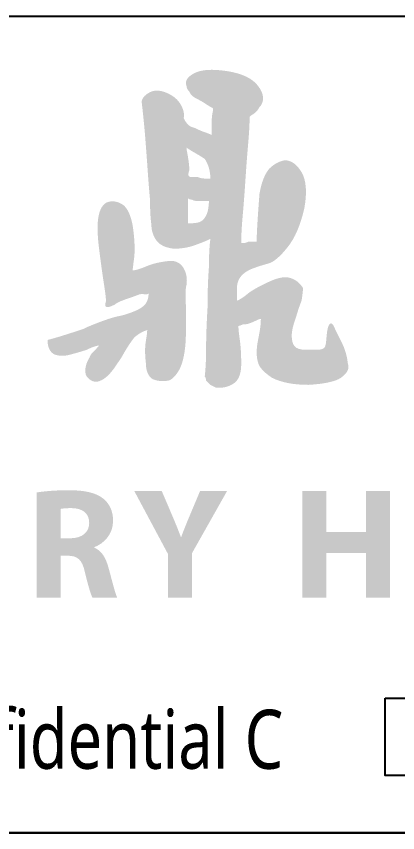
# Model space of a CAD drawing. Header units: millimetres. Extents: x 3272.1 to 3360, y -250.4 to -188.2.
# Drawn here: x 3346.57 to 3348.301, y -240.206 to -236.501 of the extents above; entities that cross this region are included whole.
import ezdxf

# ---------------------------------------------------------------- set-up
doc = ezdxf.new("R2010")
doc.units = ezdxf.units.MM
doc.layers.get('0').update_dxf_attribs({"lineweight": 25})
doc.layers.add('图层 1', color=7, linetype='Continuous')
doc.styles.get("Standard").update_dxf_attribs({"font": 'simplex.shx', "width": 0.8, "height": 4})

# ---------------------------------------------------------------- blocks, each defined once
blk = doc.blocks.new('6')
at = {"layer": '图层 1', "true_color": 0x000099}
h = blk.add_hatch(color=174, dxfattribs=at)
h.dxf.hatch_style = 2
edge = h.paths.add_edge_path()
edge.add_spline(control_points=[(32.564, 5.059), (32.503, 5.059), (32.428, 5.074), (32.338, 5.105), (32.338, 5.105), (32.157, 5.105), (32.157, 5.105), (32.097, 5.105), (32.059, 5.119), (32.044, 5.15), (32.029, 5.179), (32.037, 5.24), (32.067, 5.331), (32.067, 5.421), (32.059, 5.518), (32.044, 5.624), (32.029, 5.729), (32.014, 5.82), (31.999, 5.896), (31.984, 5.97), (31.976, 6.023), (31.976, 6.054), (32.067, 5.992), (32.165, 5.933), (32.27, 5.873), (32.376, 5.811), (32.474, 5.752), (32.564, 5.692), (32.624, 5.602), (32.669, 5.503), (32.699, 5.398), (32.729, 5.292), (32.745, 5.179), (32.745, 5.059), (32.745, 5.059), (32.564, 5.059), (32.564, 5.059)], knot_values=[0, 0, 0, 0, 1, 1, 1, 2, 2, 2, 3, 3, 3, 4, 4, 4, 5, 5, 5, 6, 6, 6, 7, 7, 7, 8, 8, 8, 9, 9, 9, 10, 10, 10, 11, 11, 11, 12, 12, 12, 12], degree=3, periodic=1)
edge = h.paths.add_edge_path()
edge.add_spline(control_points=[(37.173, -0.905), (37.127, -0.367), (36.864, -0.055), (36.75, 0.24), (36.657, 0.485), (36.53, 0.471), (36.49, 0.009), (36.45, -0.453), (36.469, -0.453), (36.027, -0.453), (36.027, -0.453), (35.818, -0.453), (35.818, -0.453), (35.637, -0.453), (35.516, -0.415), (35.456, -0.34), (35.395, -0.266), (35.365, -0.153), (35.365, -0.002), (35.365, 0.15), (35.411, 0.344), (35.501, 0.586), (35.561, 0.796), (35.621, 0.977), (35.682, 1.128), (35.711, 1.309), (35.727, 1.445), (35.727, 1.535), (35.637, 1.686), (35.508, 1.791), (35.343, 1.851), (35.177, 1.912), (34.959, 1.881), (34.688, 1.76), (34.416, 1.641), (34.191, 1.519), (34.01, 1.399), (33.829, 1.248), (33.694, 1.158), (33.603, 1.128), (33.603, 1.128), (33.603, 1.535), (33.603, 1.535), (33.603, 1.686), (33.648, 1.814), (33.739, 1.919), (33.829, 2.025), (33.957, 2.107), (34.123, 2.167), (34.288, 2.229), (34.454, 2.28), (34.62, 2.325), (34.785, 2.371), (34.988, 2.543), (35.23, 2.845), (35.471, 3.147), (35.651, 3.568), (35.773, 4.11), (35.863, 4.622), (35.832, 5.006), (35.682, 5.263), (35.531, 5.518), (35.35, 5.647), (35.14, 5.647), (34.959, 5.616), (34.793, 5.526), (34.642, 5.376), (34.491, 5.195), (34.386, 4.924), (34.326, 4.562), (34.296, 4.17), (34.273, 3.847), (34.259, 3.59), (34.243, 3.334), (34.236, 3.147), (34.236, 3.026), (34.236, 3.026), (34.123, 3.026), (34.123, 3.026), (34.123, 3.026), (33.965, 3.026), (33.965, 3.026), (33.904, 2.995), (33.859, 2.981), (33.829, 2.981), (33.829, 2.981), (33.739, 2.981), (33.739, 2.981), (33.739, 3.221), (33.754, 3.508), (33.784, 3.839), (33.814, 4.17), (33.844, 4.562), (33.874, 5.014), (33.904, 5.466), (33.934, 5.865), (33.965, 6.212), (33.994, 6.557), (34.01, 6.836), (34.01, 7.048), (34.039, 7.076), (34.07, 7.099), (34.1, 7.116), (34.13, 7.13), (34.169, 7.161), (34.214, 7.206), (34.259, 7.251), (34.288, 7.288), (34.304, 7.319), (34.318, 7.348), (34.341, 7.378), (34.371, 7.409), (34.491, 7.59), (34.461, 7.8), (34.281, 8.042), (34.1, 8.283), (33.768, 8.441), (33.287, 8.517), (32.805, 8.591), (32.451, 8.568), (32.225, 8.449), (31.999, 8.328), (31.916, 8.192), (31.976, 8.042), (31.976, 7.981), (32.006, 7.921), (32.067, 7.861), (32.097, 7.771), (32.172, 7.695), (32.293, 7.635), (32.413, 7.574), (32.519, 7.514), (32.608, 7.454), (32.699, 7.393), (32.774, 7.348), (32.835, 7.319), (32.835, 7.288), (32.828, 7.235), (32.812, 7.161), (32.797, 7.085), (32.79, 7.003), (32.79, 6.913), (32.79, 6.913), (32.79, 6.664), (32.79, 6.664), (32.79, 6.664), (32.79, 6.461), (32.79, 6.461), (32.729, 6.49), (32.654, 6.519), (32.564, 6.551), (32.474, 6.58), (32.368, 6.625), (32.248, 6.687), (32.127, 6.715), (32.044, 6.761), (31.999, 6.823), (31.954, 6.881), (31.916, 6.941), (31.886, 7.003), (31.916, 7.122), (31.886, 7.265), (31.796, 7.432), (31.705, 7.596), (31.554, 7.726), (31.344, 7.816), (31.132, 7.906), (30.952, 7.913), (30.802, 7.839), (30.651, 7.762), (30.56, 7.664), (30.531, 7.545), (30.56, 7.302), (30.591, 7.017), (30.622, 6.687), (30.651, 6.354), (30.68, 5.97), (30.712, 5.534), (30.741, 5.096), (30.771, 4.712), (30.802, 4.381), (30.802, 4.05), (30.816, 3.779), (30.847, 3.568), (30.847, 3.388), (30.899, 3.221), (31.005, 3.071), (31.11, 2.921), (31.299, 2.83), (31.57, 2.8), (31.811, 2.8), (32.037, 2.837), (32.248, 2.913), (32.458, 2.989), (32.624, 3.056), (32.745, 3.117), (32.714, 2.876), (32.699, 2.574), (32.699, 2.212), (32.669, 1.822), (32.654, 1.384), (32.654, 0.902), (32.624, 0.389), (32.608, -0.047), (32.608, -0.408), (32.608, -0.769), (32.593, -1.071), (32.564, -1.312), (32.593, -1.342), (32.608, -1.387), (32.608, -1.447), (32.639, -1.478), (32.684, -1.523), (32.745, -1.583), (32.805, -1.612), (32.865, -1.643), (32.925, -1.674), (32.925, -1.674), (33.061, -1.674), (33.061, -1.674), (33.242, -1.674), (33.407, -1.612), (33.558, -1.493), (33.678, -1.372), (33.739, -1.176), (33.739, -0.905), (33.739, -0.604), (33.723, -0.347), (33.694, -0.137), (33.663, 0.073), (33.648, 0.224), (33.648, 0.314), (33.678, 0.314), (33.723, 0.331), (33.784, 0.36), (33.874, 0.36), (33.957, 0.376), (34.033, 0.405), (34.107, 0.435), (34.175, 0.466), (34.236, 0.495), (34.296, 0.525), (34.341, 0.54), (34.371, 0.54), (34.371, 0.45), (34.363, 0.353), (34.349, 0.246), (34.333, 0.141), (34.311, 0.014), (34.281, -0.137), (34.251, -0.289), (34.236, -0.423), (34.236, -0.543), (34.236, -0.664), (34.251, -0.769), (34.281, -0.86), (34.311, -1.01), (34.461, -1.176), (34.733, -1.357), (35.034, -1.507), (35.425, -1.583), (35.908, -1.583), (36.42, -1.552), (36.766, -1.478), (36.947, -1.357), (37.157, -1.206), (37.233, -1.055), (37.173, -0.905)], knot_values=[0, 0, 0, 0, 0.352778, 0.352778, 0.352778, 0.705556, 0.705556, 0.705556, 1.058334, 1.058334, 1.058334, 1.411112, 1.411112, 1.411112, 1.76389, 1.76389, 1.76389, 2.116668, 2.116668, 2.116668, 2.469446, 2.469446, 2.469446, 2.822224, 2.822224, 2.822224, 3.175002, 3.175002, 3.175002, 3.52778, 3.52778, 3.52778, 3.880558, 3.880558, 3.880558, 4.233336, 4.233336, 4.233336, 4.586114, 4.586114, 4.586114, 4.938892, 4.938892, 4.938892, 5.29167, 5.29167, 5.29167, 5.644448, 5.644448, 5.644448, 5.997226, 5.997226, 5.997226, 6.350004, 6.350004, 6.350004, 6.702782, 6.702782, 6.702782, 7.05556, 7.05556, 7.05556, 7.408338, 7.408338, 7.408338, 7.761116, 7.761116, 7.761116, 8.113894, 8.113894, 8.113894, 8.466672, 8.466672, 8.466672, 8.81945, 8.81945, 8.81945, 9.172228, 9.172228, 9.172228, 9.525006, 9.525006, 9.525006, 9.877784, 9.877784, 9.877784, 10.230562, 10.230562, 10.230562, 10.58334, 10.58334, 10.58334, 10.936118, 10.936118, 10.936118, 11.288896, 11.288896, 11.288896, 11.641674, 11.641674, 11.641674, 11.994452, 11.994452, 11.994452, 12.34723, 12.34723, 12.34723, 12.700008, 12.700008, 12.700008, 13.052786, 13.052786, 13.052786, 13.405564, 13.405564, 13.405564, 13.758342, 13.758342, 13.758342, 14.11112, 14.11112, 14.11112, 14.463898, 14.463898, 14.463898, 14.816676, 14.816676, 14.816676, 15.169454, 15.169454, 15.169454, 15.522232, 15.522232, 15.522232, 15.87501, 15.87501, 15.87501, 16.227788, 16.227788, 16.227788, 16.580566, 16.580566, 16.580566, 16.933344, 16.933344, 16.933344, 17.286123, 17.286123, 17.286123, 17.638901, 17.638901, 17.638901, 17.991679, 17.991679, 17.991679, 18.344457, 18.344457, 18.344457, 18.697235, 18.697235, 18.697235, 19.050013, 19.050013, 19.050013, 19.402791, 19.402791, 19.402791, 19.755569, 19.755569, 19.755569, 20.108347, 20.108347, 20.108347, 20.461125, 20.461125, 20.461125, 20.813903, 20.813903, 20.813903, 21.166681, 21.166681, 21.166681, 21.519459, 21.519459, 21.519459, 21.872237, 21.872237, 21.872237, 22.225015, 22.225015, 22.225015, 22.577793, 22.577793, 22.577793, 22.930571, 22.930571, 22.930571, 23.283349, 23.283349, 23.283349, 23.636127, 23.636127, 23.636127, 23.988905, 23.988905, 23.988905, 24.341683, 24.341683, 24.341683, 24.694461, 24.694461, 24.694461, 25.047239, 25.047239, 25.047239, 25.400017, 25.400017, 25.400017, 25.752795, 25.752795, 25.752795, 26.105573, 26.105573, 26.105573, 26.458351, 26.458351, 26.458351, 26.811129, 26.811129, 26.811129, 27.163907, 27.163907, 27.163907, 27.516685, 27.516685, 27.516685, 27.869463, 27.869463, 27.869463, 28.222241, 28.222241, 28.222241, 28.575019, 28.575019, 28.575019, 28.927797, 28.927797, 28.927797, 29.280575, 29.280575, 29.280575, 29.633353, 29.633353, 29.633353, 29.986131, 29.986131, 29.986131, 30.338909, 30.338909, 30.338909, 30.691687, 30.691687, 30.691687, 31.044465, 31.044465, 31.044465, 31.397243, 31.397243, 31.397243, 31.397243], degree=3, periodic=0)
edge.add_line((37.173, -0.905), (37.173, -0.905))
edge = h.paths.add_edge_path()
edge.add_spline(control_points=[(32.677, 4.087), (32.662, 3.983), (32.624, 3.884), (32.564, 3.794), (32.503, 3.703), (32.421, 3.651), (32.315, 3.635), (32.21, 3.621), (32.112, 3.613), (32.022, 3.613), (32.022, 3.613), (32.022, 3.794), (32.022, 3.794), (32.022, 3.794), (32.022, 4.02), (32.022, 4.02), (32.022, 4.02), (32.022, 4.246), (32.022, 4.246), (32.022, 4.246), (32.022, 4.427), (32.022, 4.427), (32.052, 4.396), (32.097, 4.381), (32.157, 4.381), (32.187, 4.351), (32.248, 4.336), (32.338, 4.336), (32.338, 4.336), (32.519, 4.336), (32.519, 4.336), (32.519, 4.336), (32.699, 4.336), (32.699, 4.336), (32.699, 4.277), (32.692, 4.193), (32.677, 4.087)], knot_values=[0, 0, 0, 0, 0.352778, 0.352778, 0.352778, 0.705556, 0.705556, 0.705556, 1.058334, 1.058334, 1.058334, 1.411112, 1.411112, 1.411112, 1.76389, 1.76389, 1.76389, 2.116668, 2.116668, 2.116668, 2.469446, 2.469446, 2.469446, 2.822224, 2.822224, 2.822224, 3.175002, 3.175002, 3.175002, 3.52778, 3.52778, 3.52778, 3.880558, 3.880558, 3.880558, 4.233336, 4.233336, 4.233336, 4.233336], degree=3, periodic=0)
edge.add_line((32.677, 4.087), (32.677, 4.087))
h = blk.add_hatch(color=174, dxfattribs=at)
h.dxf.hatch_style = 2
edge = h.paths.add_edge_path()
edge.add_spline(control_points=[(31.886, 2.167), (31.826, 2.288), (31.666, 2.435), (31.411, 2.406), (31.155, 2.375), (30.906, 2.329), (30.696, 2.238), (30.484, 2.148), (30.334, 2.103), (30.244, 2.103), (30.244, 2.132), (30.258, 2.261), (30.289, 2.487), (30.319, 2.713), (30.311, 3.013), (30.266, 3.391), (30.221, 3.766), (30.122, 4.03), (29.972, 4.182), (29.821, 4.301), (29.663, 4.346), (29.498, 4.317), (29.332, 4.286), (29.219, 4.151), (29.159, 3.91), (29.098, 3.668), (29.098, 3.306), (29.159, 2.826), (29.219, 2.343), (29.272, 1.959), (29.317, 1.673), (29.362, 1.388), (29.384, 1.199), (29.384, 1.108), (29.379, 1.08), (29.367, 1.054), (29.359, 1.027), (29.359, 1.021), (29.36, 1.015), (29.36, 1.01), (29.349, 0.87), (29.491, 0.916), (29.662, 0.998), (29.737, 1.058), (29.84, 1.109), (29.972, 1.153), (30.01, 1.172), (30.043, 1.182), (30.072, 1.189), (30.214, 1.236), (30.348, 1.286), (30.469, 1.334), (30.589, 1.365), (30.696, 1.293), (30.757, 1.354), (30.757, 1.234), (30.726, 1.128), (30.667, 1.038), (30.605, 0.947), (30.486, 0.864), (30.305, 0.789), (30.124, 0.714), (29.958, 0.66), (29.808, 0.631), (29.758, 0.621), (29.716, 0.611), (29.677, 0.602), (29.651, 0.596), (29.624, 0.589), (29.597, 0.579), (29.554, 0.567), (29.517, 0.554), (29.492, 0.541), (29.492, 0.543), (29.492, 0.546), (29.492, 0.548), (29.156, 0.439), (28.77, 0.273), (28.77, 0.273), (28.739, 0.257), (28.711, 0.24), (28.678, 0.224), (28.406, 0.133), (28.173, 0.059), (27.978, -0.002), (27.781, -0.063), (27.624, -0.108), (27.503, -0.137), (27.503, -0.317), (27.548, -0.453), (27.639, -0.543), (27.729, -0.634), (27.894, -0.664), (28.135, -0.634), (28.376, -0.573), (28.587, -0.514), (28.768, -0.453), (28.949, -0.363), (29.085, -0.317), (29.175, -0.317), (29.175, -0.317), (29.13, -0.355), (29.066, -0.427), (29.03, -0.462), (28.992, -0.501), (28.949, -0.543), (28.908, -0.584), (28.876, -0.645), (28.85, -0.714), (28.846, -0.719), (28.842, -0.724), (28.839, -0.73), (28.677, -0.994), (28.706, -1.24), (28.764, -1.313), (28.822, -1.386), (28.964, -1.54), (29.175, -1.462), (29.386, -1.386), (29.57, -1.177), (29.745, -0.905), (29.748, -0.901), (29.752, -0.894), (29.754, -0.89), (29.811, -0.813), (29.867, -0.73), (29.921, -0.634), (30.056, -0.393), (30.184, -0.199), (30.305, -0.047), (30.455, 0.073), (30.591, 0.15), (30.712, 0.179), (30.712, 0.118), (30.696, -0.002), (30.667, -0.182), (30.636, -0.363), (30.636, -0.589), (30.667, -0.86), (30.667, -1.131), (30.741, -1.312), (30.892, -1.402), (31.042, -1.462), (31.209, -1.478), (31.39, -1.447), (31.509, -1.417), (31.63, -1.297), (31.75, -1.086), (31.871, -0.845), (31.939, -0.505), (31.954, -0.07), (31.969, 0.367), (31.969, 0.736), (31.954, 1.038), (31.939, 1.339), (31.946, 1.535), (31.976, 1.625), (32.007, 1.836), (31.976, 2.017), (31.886, 2.167)], knot_values=[0, 0, 0, 0, 0.352778, 0.352778, 0.352778, 0.705556, 0.705556, 0.705556, 1.058334, 1.058334, 1.058334, 1.411112, 1.411112, 1.411112, 1.76389, 1.76389, 1.76389, 2.116668, 2.116668, 2.116668, 2.469446, 2.469446, 2.469446, 2.822224, 2.822224, 2.822224, 3.175002, 3.175002, 3.175002, 3.52778, 3.52778, 3.52778, 3.880558, 3.880558, 3.880558, 4.233336, 4.233336, 4.233336, 4.586114, 4.586114, 4.586114, 4.938892, 4.938892, 4.938892, 5.29167, 5.29167, 5.29167, 5.644448, 5.644448, 5.644448, 5.997226, 5.997226, 5.997226, 6.350004, 6.350004, 6.350004, 6.702782, 6.702782, 6.702782, 7.05556, 7.05556, 7.05556, 7.408338, 7.408338, 7.408338, 7.761116, 7.761116, 7.761116, 8.113894, 8.113894, 8.113894, 8.466672, 8.466672, 8.466672, 8.81945, 8.81945, 8.81945, 9.172228, 9.172228, 9.172228, 9.525006, 9.525006, 9.525006, 9.877784, 9.877784, 9.877784, 10.230562, 10.230562, 10.230562, 10.58334, 10.58334, 10.58334, 10.936118, 10.936118, 10.936118, 11.288896, 11.288896, 11.288896, 11.641674, 11.641674, 11.641674, 11.994452, 11.994452, 11.994452, 12.34723, 12.34723, 12.34723, 12.700008, 12.700008, 12.700008, 13.052786, 13.052786, 13.052786, 13.405564, 13.405564, 13.405564, 13.758342, 13.758342, 13.758342, 14.11112, 14.11112, 14.11112, 14.463898, 14.463898, 14.463898, 14.816676, 14.816676, 14.816676, 15.169454, 15.169454, 15.169454, 15.522232, 15.522232, 15.522232, 15.87501, 15.87501, 15.87501, 16.227788, 16.227788, 16.227788, 16.580566, 16.580566, 16.580566, 16.933344, 16.933344, 16.933344, 17.286123, 17.286123, 17.286123, 17.638901, 17.638901, 17.638901, 17.991679, 17.991679, 17.991679, 18.344457, 18.344457, 18.344457, 18.697235, 18.697235, 18.697235, 18.697235], degree=3, periodic=0)
edge.add_line((31.886, 2.167), (31.886, 2.167))
h = blk.add_hatch(color=174, dxfattribs=at)
h.dxf.hatch_style = 2
edge = h.paths.add_edge_path()
edge.add_spline(control_points=[(27.153, -5.047), (27.402, -5.007), (27.774, -4.975), (28.187, -4.975), (28.696, -4.975), (29.052, -5.052), (29.297, -5.246), (29.501, -5.409), (29.613, -5.648), (29.613, -5.964), (29.613, -6.401), (29.302, -6.703), (29.006, -6.809), (29.006, -6.809), (29.006, -6.824), (29.006, -6.824), (29.246, -6.921), (29.378, -7.15), (29.465, -7.467), (29.571, -7.853), (29.679, -8.3), (29.745, -8.434), (29.745, -8.434), (28.951, -8.434), (28.951, -8.434), (28.894, -8.337), (28.813, -8.057), (28.711, -7.634), (28.619, -7.206), (28.472, -7.089), (28.156, -7.084), (28.156, -7.084), (27.921, -7.084), (27.921, -7.084), (27.921, -7.084), (27.921, -8.434), (27.921, -8.434), (27.921, -8.434), (27.153, -8.434), (27.153, -8.434), (27.153, -8.434), (27.153, -5.047), (27.153, -5.047)], knot_values=[0, 0, 0, 0, 1, 1, 1, 2, 2, 2, 3, 3, 3, 4, 4, 4, 5, 5, 5, 6, 6, 6, 7, 7, 7, 8, 8, 8, 9, 9, 9, 10, 10, 10, 11, 11, 11, 12, 12, 12, 13, 13, 13, 14, 14, 14, 14], degree=3, periodic=1)
edge = h.paths.add_edge_path()
edge.add_spline(control_points=[(27.921, -6.523), (27.921, -6.523), (28.227, -6.523), (28.227, -6.523), (28.615, -6.523), (28.844, -6.33), (28.844, -6.03), (28.844, -5.714), (28.63, -5.556), (28.273, -5.551), (28.085, -5.551), (27.977, -5.566), (27.921, -5.577), (27.921, -5.577), (27.921, -6.523), (27.921, -6.523)], knot_values=[0, 0, 0, 0, 1, 1, 1, 2, 2, 2, 3, 3, 3, 4, 4, 4, 5, 5, 5, 5], degree=3, periodic=1)
h = blk.add_hatch(color=174, dxfattribs=at)
h.dxf.hatch_style = 2
edge = h.paths.add_edge_path()
edge.add_spline(control_points=[(31.38, -8.434), (31.38, -8.434), (31.38, -7.028), (31.38, -7.028), (31.38, -7.028), (30.295, -5), (30.295, -5), (30.295, -5), (31.18, -5), (31.18, -5), (31.18, -5), (31.532, -5.826), (31.532, -5.826), (31.639, -6.076), (31.71, -6.259), (31.797, -6.483), (31.797, -6.483), (31.807, -6.483), (31.807, -6.483), (31.883, -6.27), (31.964, -6.07), (32.067, -5.826), (32.067, -5.826), (32.414, -5), (32.414, -5), (32.414, -5), (33.284, -5), (33.284, -5), (33.284, -5), (32.154, -7.002), (32.154, -7.002), (32.154, -7.002), (32.154, -8.434), (32.154, -8.434), (32.154, -8.434), (31.38, -8.434), (31.38, -8.434)], knot_values=[0, 0, 0, 0, 1, 1, 1, 2, 2, 2, 3, 3, 3, 4, 4, 4, 5, 5, 5, 6, 6, 6, 7, 7, 7, 8, 8, 8, 9, 9, 9, 10, 10, 10, 11, 11, 11, 12, 12, 12, 12], degree=3, periodic=1)
h = blk.add_hatch(color=174, dxfattribs=at)
h.dxf.hatch_style = 2
h.paths.add_polyline_path([(36.481, -5), (36.481, -6.32), (37.76, -6.32), (37.76, -5), (38.534, -5), (38.534, -8.434), (37.76, -8.434), (37.76, -6.997), (36.481, -6.997), (36.481, -8.434), (35.702, -8.434), (35.702, -5)])

msp = doc.modelspace()

# ---------------------------------------------------------------- linework, layer by layer
at = {"color": 0}
msp.add_line((3357.2419, -240.2059), (3327.604, -240.2059), dxfattribs=at)
msp.add_line((3340.5706, -240.2059), (3357.2419, -240.2059))
msp.add_lwpolyline([(3327.604, -236.5011), (3357.2419, -236.5011), (3357.2419, -240.2059), (3327.604, -240.2059)], close=True, dxfattribs=at)
at = {"color": 1}
msp.add_lwpolyline([(3348.2442, -239.5956), (3348.5949, -239.5956), (3348.5949, -239.946), (3348.2442, -239.946)], close=True, dxfattribs=at)

# ---------------------------------------------------------------- block references
at = {"xscale": 0.1409645883451361, "yscale": 0.1409645883451361, "zscale": 0.1409645883451361}
msp.add_blockref('6', (3342.8345, -237.9504), dxfattribs=at)

# ---------------------------------------------------------------- texts
at = {"color": 2, "insert": (3345.1119, -239.6481), "char_height": 0.2677489, "width": 3.496776, "attachment_point": 1}
msp.add_mtext('{\\fMicrosoft JhengHei|b0|i0|c136|p18;\\C1;\\fMicrosoft JhengHei|b0|i0|c136|p18;機密C \\fMicrosoft JhengHei|b0|i0|c136|p18;Confidential C}', dxfattribs=at)

doc.saveas('drawing.dxf')
